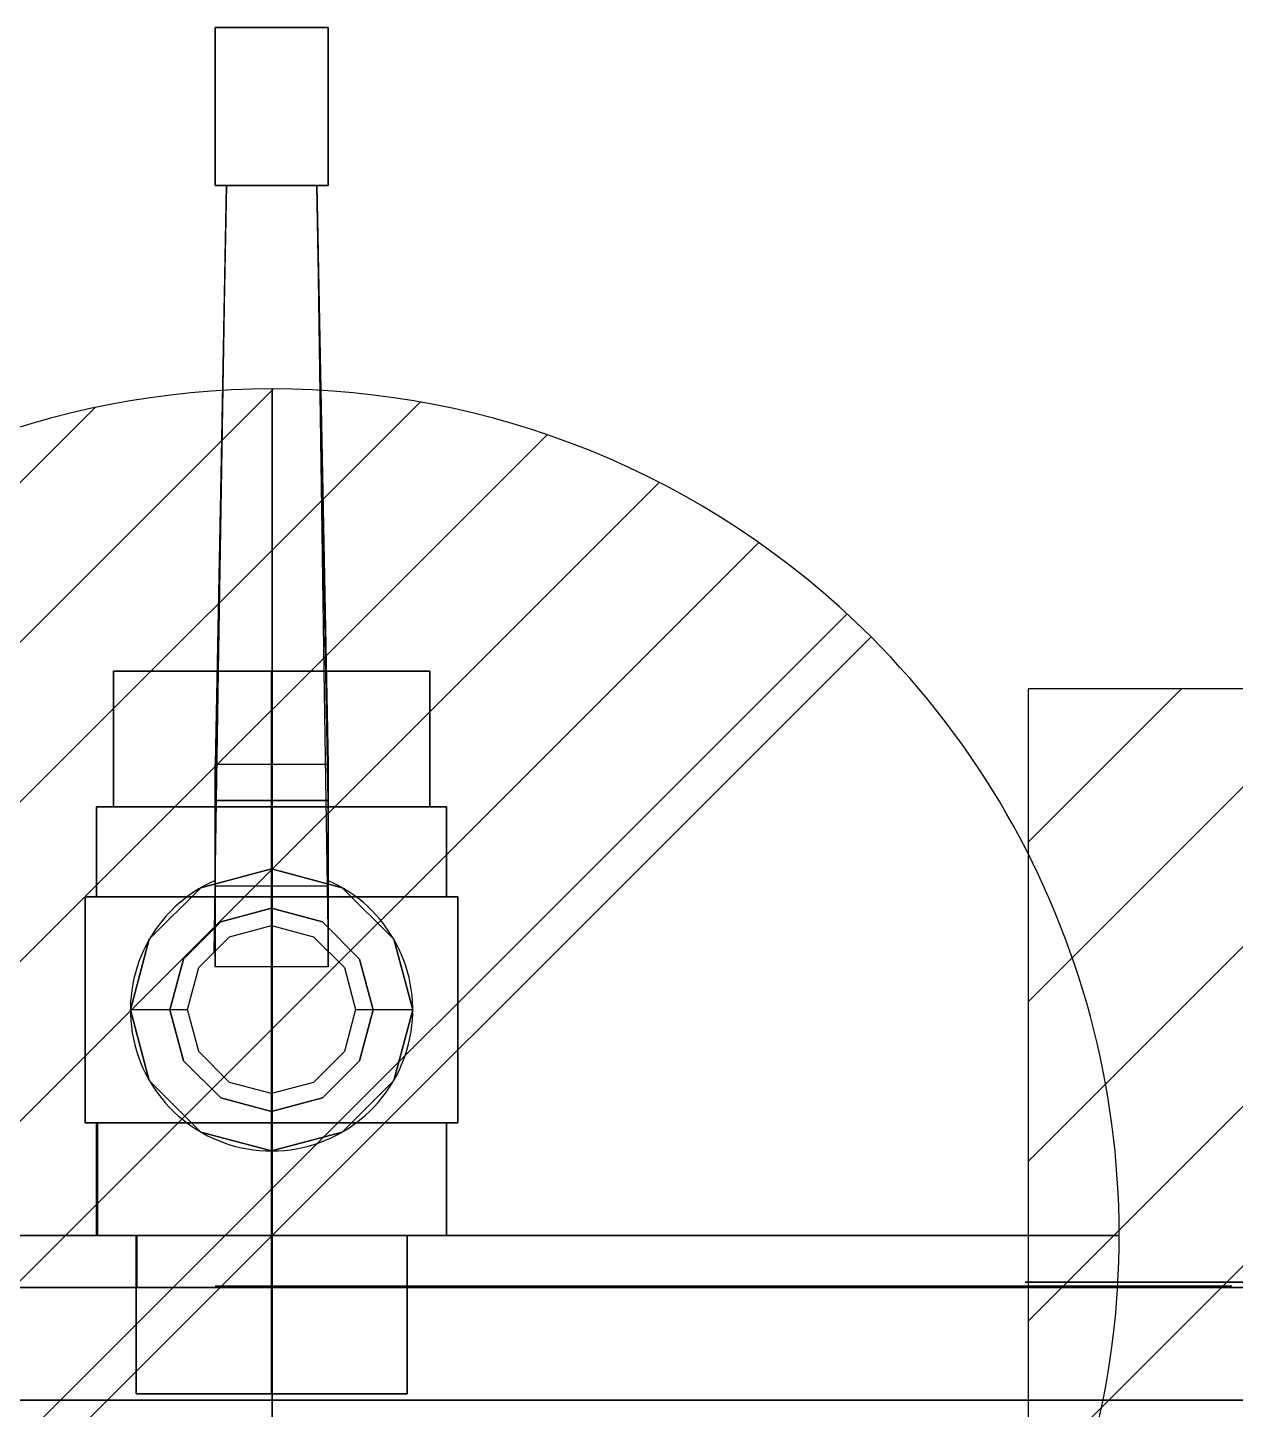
# Model space of a CAD drawing. Extents: x -9 to 501, y -818 to 1.
# Drawn here: x 243.4 to 350.3, y -140.8 to -18.4 of the extents above; entities that cross this region are included whole.
import ezdxf

# ---------------------------------------------------------------- set-up
doc = ezdxf.new("R2010")
doc.units = 0
for name, color, linetype in [('PQ_200_2D', 1, 'Continuous'), ('PQ_200_3D', 1, 'Continuous'), ('PQ_204_2D', 7, 'Continuous'), ('PQ_204_3D', 7, 'Continuous'), ('PQ_CON_DRAIN_INT', 7, 'Continuous'), ('PQ_CON_ELECTRICITY_INT', 7, 'Continuous'), ('PQ_CON_STEAM_INT', 7, 'Continuous'), ('PQ_RED_3D', 1, 'Continuous')]:
    doc.layers.add(name, color=color, linetype=linetype)

# ---------------------------------------------------------------- blocks, each defined once
blk = doc.blocks.new('*X1')
at = {"color": 0}
for p, q in [((313.993, 2209.039), (321.505, 2216.552)), ((314.108, 2207.74), (322.804, 2216.436)), ((314.158, 2210.619), (319.926, 2216.386)), ((314.399, 2206.617), (323.928, 2216.145)), ((314.821, 2205.625), (324.919, 2215.723)), ((315.101, 2212.976), (317.568, 2215.443)), ((315.354, 2204.743), (325.801, 2215.191)), ((315.985, 2203.96), (326.584, 2214.559))]:
    blk.add_line(p, q, dxfattribs=at)
blk = doc.blocks.new('DRAIN')
blk.add_line((-2.1213, -2.1213), (2.1213, 2.1213))
at = {"extrusion": (-1, 0, 0)}
blk.add_line((0, 2.1213, -2.1213), (0, -2.1213, 2.1213), dxfattribs=at)
at = {"extrusion": (0, -1, 0)}
blk.add_line((-2.1213, 0, -2.1213), (2.1213, 0, 2.1213), dxfattribs=at)
at = {"extrusion": (-1, 0, 0)}
for start, end in [(45, 225), (225, 45)]:
    blk.add_arc((0, 0), 3, start, end, dxfattribs=at)
for start, end in [(45, 225), (225, 45)]:
    blk.add_arc((0, 0), 3, start, end)
at = {"extrusion": (0, -1, 0)}
for start, end in [(45, 225), (225, 45)]:
    blk.add_arc((0, 0), 3, start, end, dxfattribs=at)
at = {"xscale": 0.4000000000000909, "yscale": 0.3999999999999773, "zscale": 0.3999999999999999}
blk.add_blockref('*X1', (-128.5971, -883.6206), dxfattribs=at)
at = {"extrusion": (-1, 0, 0), "xscale": 0.3999999999999773, "yscale": 0.3999999999999999, "zscale": 0.4000000000000909}
blk.add_blockref('*X1', (-128.5971, -883.6206), dxfattribs=at)
at = {"extrusion": (0, -1, 0), "xscale": 0.4000000000000909, "yscale": 0.3999999999999999, "zscale": 0.3999999999999773}
blk.add_blockref('*X1', (-128.5971, -883.6206), dxfattribs=at)
blk = doc.blocks.new('STEAM')
at = {"extrusion": (0, -1, 0), "elevation": -0.0183}
blk.add_lwpolyline([(0, 2.5635), (-2.9445, -2.5365), (2.9445, -2.5365)], close=True, dxfattribs=at)
blk = doc.blocks.new('*X6')
at = {"color": 0}
for p, q in [((286.774344, 2204.447934), (296.618251, 2214.291842)), ((286.774344, 2205.862148), (295.204037, 2214.291842)), ((286.774344, 2207.276361), (293.789824, 2214.291842)), ((286.774344, 2208.690575), (292.37561, 2214.291842)), ((286.774344, 2210.104788), (290.961397, 2214.291842)), ((286.774344, 2211.519002), (289.547183, 2214.291842)), ((286.774344, 2212.933216), (288.13297, 2214.291842))]:
    blk.add_line(p, q, dxfattribs=at)
blk = doc.blocks.new('ELECTRICITY')
for p, q in [((2.1213, 2.1213), (-2.1213, 2.1213)), ((-2.1213, 2.1213), (-2.1213, -2.1213)), ((-2.1213, -2.1213), (2.1213, 2.1213)), ((2.1213, -2.1213), (2.1213, 2.1213)), ((-2.1213, -2.1213), (2.1213, -2.1213))]:
    blk.add_line(p, q)
at = {"extrusion": (-1, 0, 0)}
for p, q in [((0, -2.1213, 2.1213), (0, 2.1213, 2.1213)), ((0, 2.1213, -2.1213), (0, -2.1213, -2.1213)), ((0, 2.1213, 2.1213), (0, 2.1213, -2.1213)), ((0, 2.1213, -2.1213), (0, -2.1213, 2.1213)), ((0, -2.1213, -2.1213), (0, -2.1213, 2.1213))]:
    blk.add_line(p, q, dxfattribs=at)
at = {"extrusion": (0, -1, 0)}
for p, q in [((2.1213, 0, 2.1213), (-2.1213, 0, 2.1213)), ((-2.1213, 0, -2.1213), (2.1213, 0, -2.1213)), ((-2.1213, 0, 2.1213), (-2.1213, 0, -2.1213)), ((-2.1213, 0, -2.1213), (2.1213, 0, 2.1213)), ((2.1213, 0, -2.1213), (2.1213, 0, 2.1213))]:
    blk.add_line(p, q, dxfattribs=at)
at = {"xscale": 0.4000000000000909, "yscale": 0.3999999999999773, "zscale": 0.3999999999999986}
blk.add_blockref('*X6', (-116.8311, -883.5954), dxfattribs=at)
at = {"extrusion": (-1, 0, 0), "xscale": 0.3999999999999773, "yscale": 0.3999999999999986, "zscale": 0.4000000000000909}
blk.add_blockref('*X6', (-116.8311, -883.5954), dxfattribs=at)
at = {"extrusion": (0, -1, 0), "xscale": 0.4000000000000909, "yscale": 0.3999999999999986, "zscale": 0.3999999999999773}
blk.add_blockref('*X6', (-116.8311, -883.5954), dxfattribs=at)

msp = doc.modelspace()

# ---------------------------------------------------------------- linework, layer by layer
at = {"layer": 'PQ_200_2D'}
for points in [[(260.31, -75.42), (261, -32.41), (260, -32.41), (260, -18.41), (270, -18.41), (270, -32.41), (269, -32.43), (269.63, -75.42)], [(248.5, -115.42), (248.5, -95.42), (249.5, -95.42), (249.5, -87.42), (251, -87.42), (251, -75.42), (260.31, -75.42)], [(269.63, -75.42), (279, -75.42), (279, -87.42), (280.5, -87.42), (280.5, -95.42), (281.5, -95.42), (281.5, -115.42), (280.5, -115.42), (280.5, -125.42), (277, -125.42), (277, -130)], [(248.58, -115.42), (249.58, -115.42), (249.58, -125.42), (253.08, -125.42), (253.08, -130)]]:
    msp.add_lwpolyline(points, dxfattribs=at)
msp.add_lwpolyline([(0, -130), (460, -130), (460, -810), (0, -810)], close=True, dxfattribs=at)
at = {"layer": 'PQ_200_3D'}
for points, invisible_edges in [([(252.88, -87.42, 108), (251, -87.42, 101), (251, -75.42, 101), (252.88, -75.42, 108)], 8), ([(251, -87.42, 101), (252.88, -87.42, 94), (252.88, -75.42, 94), (251, -75.42, 101)], 2), ([(258, -87.42, 113.12), (252.88, -87.42, 108), (252.88, -75.42, 108), (258, -75.42, 113.12)], 10), ([(252.88, -87.42, 94), (258, -87.42, 88.87), (258, -75.42, 88.87), (252.88, -75.42, 94)], 10), ([(265, -87.42, 115), (258, -87.42, 113.12), (258, -75.42, 113.12), (265, -75.42, 115)], 2), ([(258, -87.42, 88.87), (265, -87.42, 87), (265, -75.42, 87), (258, -75.42, 88.87)], 8), ([(272, -87.42, 113.12), (265, -87.42, 115), (265, -75.42, 115), (272, -75.42, 113.12)], 8), ([(265, -87.42, 87), (272, -87.42, 88.87), (272, -75.42, 88.87), (265, -75.42, 87)], 2), ([(277.12, -87.42, 108), (272, -87.42, 113.12), (272, -75.42, 113.12), (277.12, -75.42, 108)], 10), ([(272, -87.42, 88.87), (277.12, -87.42, 94), (277.12, -75.42, 94), (272, -75.42, 88.87)], 10), ([(279, -87.42, 101), (277.12, -87.42, 108), (277.12, -75.42, 108), (279, -75.42, 101)], 2), ([(277.12, -87.42, 94), (279, -87.42, 101), (279, -75.42, 101), (277.12, -75.42, 94)], 8), ([(251.58, -95.42, 108.75), (249.5, -95.42, 101), (249.5, -87.42, 101), (251.58, -87.42, 108.75)], 8), ([(249.5, -95.42, 101), (251.58, -95.42, 93.25), (251.58, -87.42, 93.25), (249.5, -87.42, 101)], 2), ([(251.58, -87.42, 108.75), (249.5, -87.42, 101), (251, -87.42, 101), (252.88, -87.42, 108)], 15), ([(249.5, -87.42, 101), (251.58, -87.42, 93.25), (252.88, -87.42, 94), (251, -87.42, 101)], 15), ([(257.25, -95.42, 114.42), (251.58, -95.42, 108.75), (251.58, -87.42, 108.75), (257.25, -87.42, 114.42)], 10), ([(251.58, -95.42, 93.25), (257.25, -95.42, 87.57), (257.25, -87.42, 87.57), (251.58, -87.42, 93.25)], 10), ([(257.25, -87.42, 114.42), (251.58, -87.42, 108.75), (252.88, -87.42, 108), (258, -87.42, 113.12)], 15), ([(251.58, -87.42, 93.25), (257.25, -87.42, 87.57), (258, -87.42, 88.87), (252.88, -87.42, 94)], 15), ([(265, -95.42, 116.5), (257.25, -95.42, 114.42), (257.25, -87.42, 114.42), (265, -87.42, 116.5)], 2), ([(257.25, -95.42, 87.57), (265, -95.42, 85.5), (265, -87.42, 85.5), (257.25, -87.42, 87.57)], 8), ([(265, -87.42, 116.5), (257.25, -87.42, 114.42), (258, -87.42, 113.12), (265, -87.42, 115)], 15), ([(257.25, -87.42, 87.57), (265, -87.42, 85.5), (265, -87.42, 87), (258, -87.42, 88.87)], 15), ([(272.75, -95.42, 114.42), (265, -95.42, 116.5), (265, -87.42, 116.5), (272.75, -87.42, 114.42)], 8), ([(265, -95.42, 85.5), (272.75, -95.42, 87.57), (272.75, -87.42, 87.57), (265, -87.42, 85.5)], 2), ([(272.75, -87.42, 114.42), (265, -87.42, 116.5), (265, -87.42, 115), (272, -87.42, 113.12)], 15), ([(265, -87.42, 85.5), (272.75, -87.42, 87.57), (272, -87.42, 88.87), (265, -87.42, 87)], 15), ([(278.42, -87.42, 108.75), (272.75, -87.42, 114.42), (272, -87.42, 113.12), (277.12, -87.42, 108)], 15), ([(272.75, -87.42, 87.57), (278.42, -87.42, 93.25), (277.12, -87.42, 94), (272, -87.42, 88.87)], 15), ([(278.42, -95.42, 108.75), (272.75, -95.42, 114.42), (272.75, -87.42, 114.42), (278.42, -87.42, 108.75)], 10), ([(272.75, -95.42, 87.57), (278.42, -95.42, 93.25), (278.42, -87.42, 93.25), (272.75, -87.42, 87.57)], 10), ([(280.5, -87.42, 101), (278.42, -87.42, 108.75), (277.12, -87.42, 108), (279, -87.42, 101)], 15), ([(278.42, -87.42, 93.25), (280.5, -87.42, 101), (279, -87.42, 101), (277.12, -87.42, 94)], 15), ([(280.5, -95.42, 101), (278.42, -95.42, 108.75), (278.42, -87.42, 108.75), (280.5, -87.42, 101)], 2), ([(278.42, -95.42, 93.25), (280.5, -95.42, 101), (280.5, -87.42, 101), (278.42, -87.42, 93.25)], 8), ([(250.71, -115.42, 109.25), (248.5, -115.42, 101), (248.5, -95.42, 101), (250.71, -95.42, 109.25)], 8), ([(248.5, -115.42, 101), (250.71, -115.42, 92.75), (250.71, -95.42, 92.75), (248.5, -95.42, 101)], 2), ([(250.71, -95.42, 109.25), (248.5, -95.42, 101), (249.5, -95.42, 101), (251.58, -95.42, 108.75)], 15), ([(248.5, -95.42, 101), (250.71, -95.42, 92.75), (251.58, -95.42, 93.25), (249.5, -95.42, 101)], 15), ([(256.75, -115.42, 115.29), (250.71, -115.42, 109.25), (250.71, -95.42, 109.25), (256.75, -95.42, 115.29)], 10), ([(250.71, -115.42, 92.75), (256.75, -115.42, 86.71), (256.75, -95.42, 86.71), (250.71, -95.42, 92.75)], 10), ([(256.75, -95.42, 115.29), (250.71, -95.42, 109.25), (251.58, -95.42, 108.75), (257.25, -95.42, 114.42)], 15), ([(250.71, -95.42, 92.75), (256.75, -95.42, 86.71), (257.25, -95.42, 87.57), (251.58, -95.42, 93.25)], 15), ([(265, -115.42, 117.5), (256.75, -115.42, 115.29), (256.75, -95.42, 115.29), (265, -95.42, 117.5)], 2), ([(256.75, -115.42, 86.71), (265, -115.42, 84.5), (265, -95.42, 84.5), (256.75, -95.42, 86.71)], 8), ([(265, -95.42, 117.5), (256.75, -95.42, 115.29), (257.25, -95.42, 114.42), (265, -95.42, 116.5)], 15), ([(256.75, -95.42, 86.71), (265, -95.42, 84.5), (265, -95.42, 85.5), (257.25, -95.42, 87.57)], 15), ([(273.25, -115.42, 115.29), (265, -115.42, 117.5), (265, -95.42, 117.5), (273.25, -95.42, 115.29)], 8), ([(265, -115.42, 84.5), (273.25, -115.42, 86.71), (273.25, -95.42, 86.71), (265, -95.42, 84.5)], 2), ([(273.25, -95.42, 115.29), (265, -95.42, 117.5), (265, -95.42, 116.5), (272.75, -95.42, 114.42)], 15), ([(265, -95.42, 84.5), (273.25, -95.42, 86.71), (272.75, -95.42, 87.57), (265, -95.42, 85.5)], 15), ([(279.29, -95.42, 109.25), (273.25, -95.42, 115.29), (272.75, -95.42, 114.42), (278.42, -95.42, 108.75)], 15), ([(273.25, -95.42, 86.71), (279.29, -95.42, 92.75), (278.42, -95.42, 93.25), (272.75, -95.42, 87.57)], 15), ([(279.29, -115.42, 109.25), (273.25, -115.42, 115.29), (273.25, -95.42, 115.29), (279.29, -95.42, 109.25)], 10), ([(273.25, -115.42, 86.71), (279.29, -115.42, 92.75), (279.29, -95.42, 92.75), (273.25, -95.42, 86.71)], 10), ([(281.5, -95.42, 101), (279.29, -95.42, 109.25), (278.42, -95.42, 108.75), (280.5, -95.42, 101)], 15), ([(279.29, -95.42, 92.75), (281.5, -95.42, 101), (280.5, -95.42, 101), (278.42, -95.42, 93.25)], 15), ([(281.5, -115.42, 101), (279.29, -115.42, 109.25), (279.29, -95.42, 109.25), (281.5, -95.42, 101)], 2), ([(279.29, -115.42, 92.75), (281.5, -115.42, 101), (281.5, -95.42, 101), (279.29, -95.42, 92.75)], 8), ([(265, -96.42, 110.58), (260.5, -97.63, 110.58), (260.5, -97.63, 120.5), (265, -96.42, 120.5)], 2), ([(269.5, -97.63, 110.58), (265, -96.42, 110.58), (265, -96.42, 120.5), (269.5, -97.63, 120.5)], 8), ([(260.5, -97.63, 110.58), (257.21, -100.92, 110.58), (257.21, -100.92, 120.5), (260.5, -97.63, 120.5)], 10), ([(272.79, -100.92, 110.58), (269.5, -97.63, 110.58), (269.5, -97.63, 120.5), (272.79, -100.92, 120.5)], 10), ([(257.21, -100.92, 110.58), (256, -105.42, 110.58), (256, -105.42, 120.5), (257.21, -100.92, 120.5)], 8), ([(274, -105.42, 110.58), (272.79, -100.92, 110.58), (272.79, -100.92, 120.5), (274, -105.42, 120.5)], 2), ([(256, -105.42, 110.58), (257.21, -109.92, 110.58), (257.21, -109.92, 120.5), (256, -105.42, 120.5)], 2), ([(272.79, -109.92, 110.58), (274, -105.42, 110.58), (274, -105.42, 120.5), (272.79, -109.92, 120.5)], 8), ([(257.21, -109.92, 110.58), (260.5, -113.22, 110.58), (260.5, -113.22, 120.5), (257.21, -109.92, 120.5)], 10), ([(269.5, -113.22, 110.58), (272.79, -109.92, 110.58), (272.79, -109.92, 120.5), (269.5, -113.22, 120.5)], 10), ([(260.5, -113.22, 110.58), (265, -114.42, 110.58), (265, -114.42, 120.5), (260.5, -113.22, 120.5)], 8), ([(265, -114.42, 110.58), (269.5, -113.22, 110.58), (269.5, -113.22, 120.5), (265, -114.42, 120.5)], 2), ([(251.58, -115.42, 108.75), (249.5, -115.42, 101), (248.5, -115.42, 101), (250.71, -115.42, 109.25)], 15), ([(249.5, -115.42, 101), (251.58, -115.42, 93.25), (250.71, -115.42, 92.75), (248.5, -115.42, 101)], 15), ([(251.58, -125.42, 108.75), (249.5, -125.42, 101), (249.5, -115.42, 101), (251.58, -115.42, 108.75)], 8), ([(249.5, -125.42, 101), (251.58, -125.42, 93.25), (251.58, -115.42, 93.25), (249.5, -115.42, 101)], 2), ([(257.25, -115.42, 114.42), (251.58, -115.42, 108.75), (250.71, -115.42, 109.25), (256.75, -115.42, 115.29)], 15), ([(251.58, -115.42, 93.25), (257.25, -115.42, 87.57), (256.75, -115.42, 86.71), (250.71, -115.42, 92.75)], 15), ([(257.25, -125.42, 114.42), (251.58, -125.42, 108.75), (251.58, -115.42, 108.75), (257.25, -115.42, 114.42)], 10), ([(251.58, -125.42, 93.25), (257.25, -125.42, 87.57), (257.25, -115.42, 87.57), (251.58, -115.42, 93.25)], 10), ([(265, -115.42, 116.5), (257.25, -115.42, 114.42), (256.75, -115.42, 115.29), (265, -115.42, 117.5)], 15), ([(257.25, -115.42, 87.57), (265, -115.42, 85.5), (265, -115.42, 84.5), (256.75, -115.42, 86.71)], 15), ([(265, -125.42, 116.5), (257.25, -125.42, 114.42), (257.25, -115.42, 114.42), (265, -115.42, 116.5)], 2), ([(257.25, -125.42, 87.57), (265, -125.42, 85.5), (265, -115.42, 85.5), (257.25, -115.42, 87.57)], 8), ([(272.75, -125.42, 114.42), (265, -125.42, 116.5), (265, -115.42, 116.5), (272.75, -115.42, 114.42)], 8), ([(265, -125.42, 85.5), (272.75, -125.42, 87.57), (272.75, -115.42, 87.57), (265, -115.42, 85.5)], 2), ([(272.75, -115.42, 114.42), (265, -115.42, 116.5), (265, -115.42, 117.5), (273.25, -115.42, 115.29)], 15), ([(265, -115.42, 85.5), (272.75, -115.42, 87.57), (273.25, -115.42, 86.71), (265, -115.42, 84.5)], 15), ([(278.42, -125.42, 108.75), (272.75, -125.42, 114.42), (272.75, -115.42, 114.42), (278.42, -115.42, 108.75)], 10), ([(272.75, -125.42, 87.57), (278.42, -125.42, 93.25), (278.42, -115.42, 93.25), (272.75, -115.42, 87.57)], 10), ([(278.42, -115.42, 108.75), (272.75, -115.42, 114.42), (273.25, -115.42, 115.29), (279.29, -115.42, 109.25)], 15), ([(272.75, -115.42, 87.57), (278.42, -115.42, 93.25), (279.29, -115.42, 92.75), (273.25, -115.42, 86.71)], 15), ([(280.5, -125.42, 101), (278.42, -125.42, 108.75), (278.42, -115.42, 108.75), (280.5, -115.42, 101)], 2), ([(278.42, -125.42, 93.25), (280.5, -125.42, 101), (280.5, -115.42, 101), (278.42, -115.42, 93.25)], 8), ([(280.5, -115.42, 101), (278.42, -115.42, 108.75), (279.29, -115.42, 109.25), (281.5, -115.42, 101)], 15), ([(278.42, -115.42, 93.25), (280.5, -115.42, 101), (281.5, -115.42, 101), (279.29, -115.42, 92.75)], 15), ([(254.61, -125.42, 107), (253, -125.42, 101), (249.5, -125.42, 101), (251.58, -125.42, 108.75)], 15), ([(253, -125.42, 101), (254.61, -125.42, 95), (251.58, -125.42, 93.25), (249.5, -125.42, 101)], 15), ([(259, -125.42, 111.39), (254.61, -125.42, 107), (251.58, -125.42, 108.75), (257.25, -125.42, 114.42)], 15), ([(254.61, -125.42, 95), (259, -125.42, 90.61), (257.25, -125.42, 87.57), (251.58, -125.42, 93.25)], 15), ([(254.61, -139.42, 107), (253, -139.42, 101), (253, -125.42, 101), (254.61, -125.42, 107)], 8), ([(253, -139.42, 101), (254.61, -139.42, 95), (254.61, -125.42, 95), (253, -125.42, 101)], 2), ([(259, -139.42, 111.39), (254.61, -139.42, 107), (254.61, -125.42, 107), (259, -125.42, 111.39)], 10), ([(254.61, -139.42, 95), (259, -139.42, 90.61), (259, -125.42, 90.61), (254.61, -125.42, 95)], 10), ([(265, -125.42, 113), (259, -125.42, 111.39), (257.25, -125.42, 114.42), (265, -125.42, 116.5)], 15), ([(259, -125.42, 90.61), (265, -125.42, 89), (265, -125.42, 85.5), (257.25, -125.42, 87.57)], 15), ([(265, -139.42, 113), (259, -139.42, 111.39), (259, -125.42, 111.39), (265, -125.42, 113)], 2), ([(259, -139.42, 90.61), (265, -139.42, 89), (265, -125.42, 89), (259, -125.42, 90.61)], 8), ([(271, -139.42, 111.39), (265, -139.42, 113), (265, -125.42, 113), (271, -125.42, 111.39)], 8), ([(265, -139.42, 89), (271, -139.42, 90.61), (271, -125.42, 90.61), (265, -125.42, 89)], 2), ([(271, -125.42, 111.39), (265, -125.42, 113), (265, -125.42, 116.5), (272.75, -125.42, 114.42)], 15), ([(265, -125.42, 89), (271, -125.42, 90.61), (272.75, -125.42, 87.57), (265, -125.42, 85.5)], 15), ([(275.39, -139.42, 107), (271, -139.42, 111.39), (271, -125.42, 111.39), (275.39, -125.42, 107)], 10), ([(271, -139.42, 90.61), (275.39, -139.42, 95), (275.39, -125.42, 95), (271, -125.42, 90.61)], 10), ([(275.39, -125.42, 107), (271, -125.42, 111.39), (272.75, -125.42, 114.42), (278.42, -125.42, 108.75)], 15), ([(271, -125.42, 90.61), (275.39, -125.42, 95), (278.42, -125.42, 93.25), (272.75, -125.42, 87.57)], 15), ([(277, -139.42, 101), (275.39, -139.42, 107), (275.39, -125.42, 107), (277, -125.42, 101)], 2), ([(275.39, -139.42, 95), (277, -139.42, 101), (277, -125.42, 101), (275.39, -125.42, 95)], 8), ([(277, -125.42, 101), (275.39, -125.42, 107), (278.42, -125.42, 108.75), (280.5, -125.42, 101)], 15), ([(275.39, -125.42, 95), (277, -125.42, 101), (280.5, -125.42, 101), (278.42, -125.42, 93.25)], 15)]:
    msp.add_3dface(points, dxfattribs=dict(at, invisible_edges=invisible_edges))
for points in [[(0, -130, 785), (0, -140, 785), (460, -140, 785), (460, -130, 785)], [(0, -130, 785), (0, -130, 1170), (460, -130, 1170), (460, -130, 785)], [(0, -130, 1170), (460, -130, 1170), (460, -810, 1170), (0, -810, 1170)], [(0, -140, 20), (460, -140, 20), (460, -800, 20), (0, -800, 20)], [(0, -140, 20), (0, -140, 770), (460, -140, 770), (460, -140, 20)], [(0, -140, 785), (0, -140, 770), (460, -140, 770), (460, -140, 785)]]:
    msp.add_3dface(points, dxfattribs=at)
at = {"layer": 'PQ_204_2D'}
for p, q in [((251, -87.42), (260.12, -87.42)), ((269.81, -87.42), (279, -87.42)), ((257.5, -95.42), (249.5, -95.42)), ((280.5, -95.42), (272.5, -95.42)), ((249.58, -115.42), (257.5, -115.42)), ((272.5, -115.42), (280.5, -115.42)), ((277, -125.42), (253.08, -125.42))]:
    msp.add_line(p, q, dxfattribs=at)
for points in [[(259.92, -100.32), (260.31, -75.42)], [(269.63, -75.42), (270, -100.23)]]:
    msp.add_lwpolyline(points, dxfattribs=at)
msp.add_arc((265, -105.42), 12.5, 113.4927, 66.8859, dxfattribs=at)
at = {"layer": 'PQ_204_3D', "extrusion": (-1.83697e-16, 1, 0)}
for p, q in [((260, -129.9, 740), (350, -129.9, 740)), ((260, -129.9, 730), (350, -129.9, 730)), ((260, -129.9, 720), (350, -129.9, 720)), ((260, -129.9, 710), (350, -129.9, 710)), ((260, -129.9, 700), (350, -129.9, 700)), ((260, -129.9, 690), (350, -129.9, 690)), ((260, -129.9, 680), (350, -129.9, 680)), ((260, -129.9, 670), (350, -129.9, 670)), ((260, -129.9, 660), (350, -129.9, 660)), ((260, -129.9, 650), (350, -129.9, 650)), ((260, -129.9, 640), (350, -129.9, 640)), ((260, -129.9, 630), (350, -129.9, 630)), ((260, -129.9, 620), (350, -129.9, 620)), ((260, -129.9, 610), (350, -129.9, 610)), ((260, -129.9, 600), (350, -129.9, 600)), ((260, -129.9, 590), (350, -129.9, 590)), ((260, -129.9, 580), (350, -129.9, 580)), ((260, -129.9, 570), (350, -129.9, 570)), ((260, -129.9, 560), (350, -129.9, 560))]:
    msp.add_line(p, q, dxfattribs=at)
at = {"layer": 'PQ_204_3D', "extrusion": (-1.83697e-16, 1, 0), "elevation": -129.9}
msp.add_lwpolyline([(-260, 750), (-350, 750), (-350, 550), (-260, 550)], close=True, dxfattribs=at)
at = {"layer": 'PQ_RED_3D'}
for points in [[(260, -32.41, 143.95), (260, -18.41, 143.95), (260, -18.41, 151.95), (260, -32.41, 151.95)], [(260, -18.41, 143.95), (260, -18.41, 151.95), (270, -18.41, 151.95), (270, -18.41, 143.95)], [(260, -18.41, 151.95), (270, -18.41, 151.95), (270, -32.41, 151.95), (260, -32.41, 151.95)], [(260, -18.41, 143.95), (270, -18.41, 143.95), (270, -32.41, 143.95), (260, -32.41, 143.95)], [(270, -32.41, 143.95), (270, -18.41, 143.95), (270, -18.41, 151.95), (270, -32.41, 151.95)], [(260, -83.65, 143.95), (260, -86.88, 149.95), (261, -32.41, 149.95), (261, -32.41, 143.95)], [(260, -32.41, 143.95), (260, -32.41, 151.95), (270, -32.41, 151.95), (270, -32.41, 143.95)], [(261, -32.41, 149.95), (269, -32.41, 149.95), (270, -86.88, 149.95), (260, -86.88, 149.95)], [(260, -83.65, 143.95), (270, -83.65, 143.95), (269, -32.41, 143.95), (261, -32.41, 143.95)], [(270, -83.65, 143.95), (270, -86.88, 149.95), (269, -32.41, 149.95), (269, -32.41, 143.95)], [(260, -94.47, 134.09), (260, -101.61, 141.24), (260, -86.88, 149.95), (260, -83.65, 143.95)], [(260, -94.47, 134.09), (260, -83.65, 143.95), (270, -83.65, 143.95), (270, -94.47, 134.09)], [(270, -94.47, 134.09), (270, -101.61, 141.24), (270, -86.88, 149.95), (270, -83.65, 143.95)], [(260, -86.88, 149.95), (270, -86.88, 149.95), (270, -101.61, 141.24), (260, -101.61, 141.24)]]:
    msp.add_3dface(points, dxfattribs=at)
for points, invisible_edges in [([(265, -96.42, 120.5), (260.5, -97.63, 120.5), (258.75, -94.6, 120.5), (265, -92.92, 120.5)], 15), ([(265, -92.92, 120.5), (258.75, -94.6, 120.5), (258.75, -94.6, 135.5), (265, -92.92, 135.5)], 2), ([(265, -92.92, 135.5), (258.75, -94.6, 135.5), (261.28, -98.95, 143.5), (265, -97.96, 143.5)], 2), ([(269.5, -97.63, 120.5), (265, -96.42, 120.5), (265, -92.92, 120.5), (271.25, -94.6, 120.5)], 15), ([(271.25, -94.6, 120.5), (265, -92.92, 120.5), (265, -92.92, 135.5), (271.25, -94.6, 135.5)], 8), ([(271.25, -94.6, 135.5), (265, -92.92, 135.5), (265, -97.96, 143.5), (268.72, -98.95, 143.5)], 8), ([(260.5, -97.63, 120.5), (257.21, -100.92, 120.5), (254.17, -99.17, 120.5), (258.75, -94.6, 120.5)], 15), ([(258.75, -94.6, 120.5), (254.17, -99.17, 120.5), (254.17, -99.17, 135.5), (258.75, -94.6, 135.5)], 10), ([(258.75, -94.6, 135.5), (254.17, -99.17, 135.5), (258.55, -101.68, 143.5), (261.28, -98.95, 143.5)], 10), ([(275.83, -99.17, 135.5), (271.25, -94.6, 135.5), (268.72, -98.95, 143.5), (271.45, -101.68, 143.5)], 10), ([(272.79, -100.92, 120.5), (269.5, -97.63, 120.5), (271.25, -94.6, 120.5), (275.83, -99.17, 120.5)], 15), ([(275.83, -99.17, 120.5), (271.25, -94.6, 120.5), (271.25, -94.6, 135.5), (275.83, -99.17, 135.5)], 10), ([(261.28, -98.95, 143.5), (258.55, -101.68, 143.5), (265, -105.4, 143.5)], 15), ([(265, -97.96, 143.5), (261.28, -98.95, 143.5), (265, -105.4, 143.5)], 15), ([(268.72, -98.95, 143.5), (265, -97.96, 143.5), (265, -105.4, 143.5)], 15), ([(271.45, -101.68, 143.5), (268.72, -98.95, 143.5), (265, -105.4, 143.5)], 15), ([(257.21, -100.92, 120.5), (256, -105.42, 120.5), (252.5, -105.42, 120.5), (254.17, -99.17, 120.5)], 15), ([(254.17, -99.17, 120.5), (252.5, -105.42, 120.5), (252.5, -105.42, 135.5), (254.17, -99.17, 135.5)], 8), ([(254.17, -99.17, 135.5), (252.5, -105.42, 135.5), (257.56, -105.4, 143.5), (258.55, -101.68, 143.5)], 8), ([(277.5, -105.42, 135.5), (275.83, -99.17, 135.5), (271.45, -101.68, 143.5), (272.44, -105.4, 143.5)], 2), ([(274, -105.42, 120.5), (272.79, -100.92, 120.5), (275.83, -99.17, 120.5), (277.5, -105.42, 120.5)], 15), ([(277.5, -105.42, 120.5), (275.83, -99.17, 120.5), (275.83, -99.17, 135.5), (277.5, -105.42, 135.5)], 2), ([(258.55, -101.68, 143.5), (257.56, -105.4, 143.5), (265, -105.4, 143.5)], 15), ([(272.44, -105.4, 143.5), (271.45, -101.68, 143.5), (265, -105.4, 143.5)], 15), ([(252.5, -105.42, 135.5), (254.17, -111.67, 135.5), (258.55, -109.12, 143.5), (257.56, -105.4, 143.5)], 2), ([(256, -105.42, 120.5), (257.21, -109.92, 120.5), (254.17, -111.67, 120.5), (252.5, -105.42, 120.5)], 15), ([(252.5, -105.42, 120.5), (254.17, -111.67, 120.5), (254.17, -111.67, 135.5), (252.5, -105.42, 135.5)], 2), ([(257.56, -105.4, 143.5), (258.55, -109.12, 143.5), (265, -105.4, 143.5)], 15), ([(258.55, -109.12, 143.5), (261.28, -111.85, 143.5), (265, -105.4, 143.5)], 15), ([(261.28, -111.85, 143.5), (265, -112.84, 143.5), (265, -105.4, 143.5)], 15), ([(265, -112.84, 143.5), (268.72, -111.85, 143.5), (265, -105.4, 143.5)], 15), ([(268.72, -111.85, 143.5), (271.45, -109.12, 143.5), (265, -105.4, 143.5)], 15), ([(271.45, -109.12, 143.5), (272.44, -105.4, 143.5), (265, -105.4, 143.5)], 15), ([(275.83, -111.67, 135.5), (277.5, -105.42, 135.5), (272.44, -105.4, 143.5), (271.45, -109.12, 143.5)], 8), ([(272.79, -109.92, 120.5), (274, -105.42, 120.5), (277.5, -105.42, 120.5), (275.83, -111.67, 120.5)], 15), ([(275.83, -111.67, 120.5), (277.5, -105.42, 120.5), (277.5, -105.42, 135.5), (275.83, -111.67, 135.5)], 8), ([(254.17, -111.67, 135.5), (258.75, -116.25, 135.5), (261.28, -111.85, 143.5), (258.55, -109.12, 143.5)], 10), ([(257.21, -109.92, 120.5), (260.5, -113.22, 120.5), (258.75, -116.25, 120.5), (254.17, -111.67, 120.5)], 15), ([(271.25, -116.25, 135.5), (275.83, -111.67, 135.5), (271.45, -109.12, 143.5), (268.72, -111.85, 143.5)], 10), ([(269.5, -113.22, 120.5), (272.79, -109.92, 120.5), (275.83, -111.67, 120.5), (271.25, -116.25, 120.5)], 15), ([(254.17, -111.67, 120.5), (258.75, -116.25, 120.5), (258.75, -116.25, 135.5), (254.17, -111.67, 135.5)], 10), ([(258.75, -116.25, 135.5), (265, -117.92, 135.5), (265, -112.84, 143.5), (261.28, -111.85, 143.5)], 8), ([(265, -117.92, 135.5), (271.25, -116.25, 135.5), (268.72, -111.85, 143.5), (265, -112.84, 143.5)], 2), ([(271.25, -116.25, 120.5), (275.83, -111.67, 120.5), (275.83, -111.67, 135.5), (271.25, -116.25, 135.5)], 10), ([(260.5, -113.22, 120.5), (265, -114.42, 120.5), (265, -117.92, 120.5), (258.75, -116.25, 120.5)], 15), ([(265, -114.42, 120.5), (269.5, -113.22, 120.5), (271.25, -116.25, 120.5), (265, -117.92, 120.5)], 15), ([(258.75, -116.25, 120.5), (265, -117.92, 120.5), (265, -117.92, 135.5), (258.75, -116.25, 135.5)], 8), ([(265, -117.92, 120.5), (271.25, -116.25, 120.5), (271.25, -116.25, 135.5), (265, -117.92, 135.5)], 2)]:
    msp.add_3dface(points, dxfattribs=dict(at, invisible_edges=invisible_edges))

# ---------------------------------------------------------------- block references
at = {"layer": 'PQ_CON_DRAIN_INT', "xscale": 25, "yscale": 25, "zscale": 25}
msp.add_blockref('DRAIN', (265.04, -125.42), dxfattribs=at)
at = {"layer": 'PQ_CON_ELECTRICITY_INT', "xscale": 25, "yscale": 25, "zscale": 25}
msp.add_blockref('ELECTRICITY', (385, -130), dxfattribs=at)
at = {"layer": 'PQ_CON_STEAM_INT', "xscale": 25, "yscale": 25, "zscale": 25}
msp.add_blockref('STEAM', (405.32, -130), dxfattribs=at)

# ---------------------------------------------------------------- meshes
at = {"layer": 'PQ_200_3D'}
mesh = msp.add_polyface(dxfattribs=at)
corners = [(55, -140, 70), (405, -140, 70), (405, -130, 70), (55, -130, 70), (55, -140, 770), (405, -140, 770), (405, -130, 770), (55, -130, 770)]
mesh.append_faces([[corners[k] for k in face] for face in [(0, 3, 2, 1), (4, 5, 6, 7), (0, 1, 5, 4), (3, 7, 6, 2), (0, 4, 7, 3), (1, 2, 6, 5)]])

doc.saveas('drawing.dxf')
